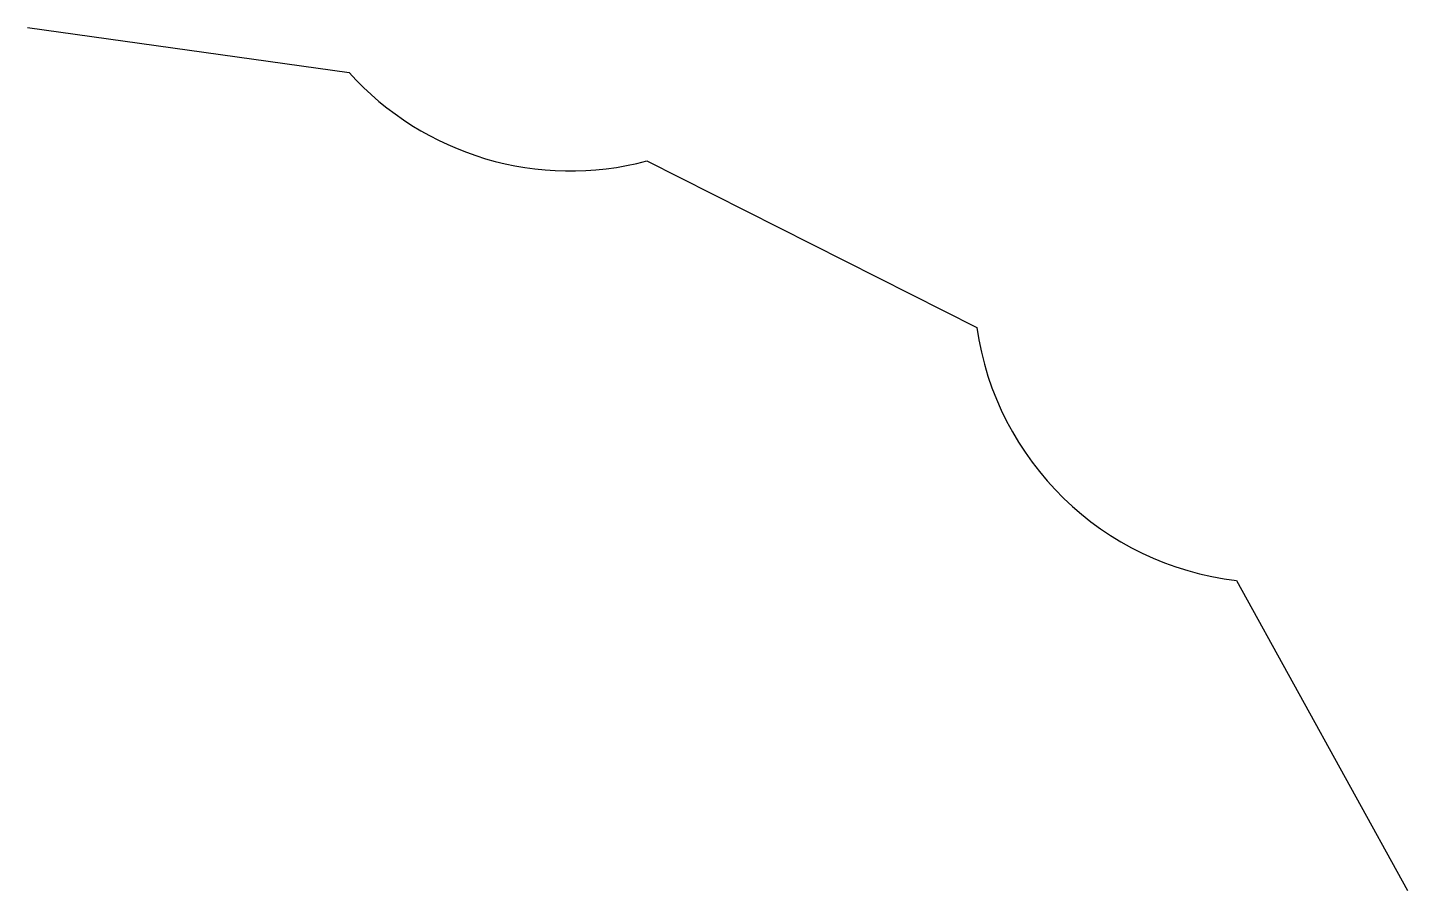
# Model space of a CAD drawing. Header units: millimetres. Extents: x 0 to 92.7, y -57.9 to 0.
import ezdxf

# ---------------------------------------------------------------- set-up
doc = ezdxf.new("R2010")
doc.units = ezdxf.units.MM
doc.header["$MEASUREMENT"] = 0
doc.layers.get('0').update_dxf_attribs({"lineweight": 25, "true_color": 0xffffff})

msp = doc.modelspace()

# ---------------------------------------------------------------- linework, layer by layer
for p, q in [((0, 0), (21.593, -3.017)), ((41.6, -8.959), (63.749, -20.148)), ((81.198, -37.142), (92.676, -57.949))]:
    msp.add_line(p, q)
for centre, start, end in [((36.454, 10.368), 222.00765, 284.9073), ((83.542, -17.279), 188.24669, 263.26983)]:
    msp.add_arc(centre, 20, start, end)

doc.saveas('drawing.dxf')
